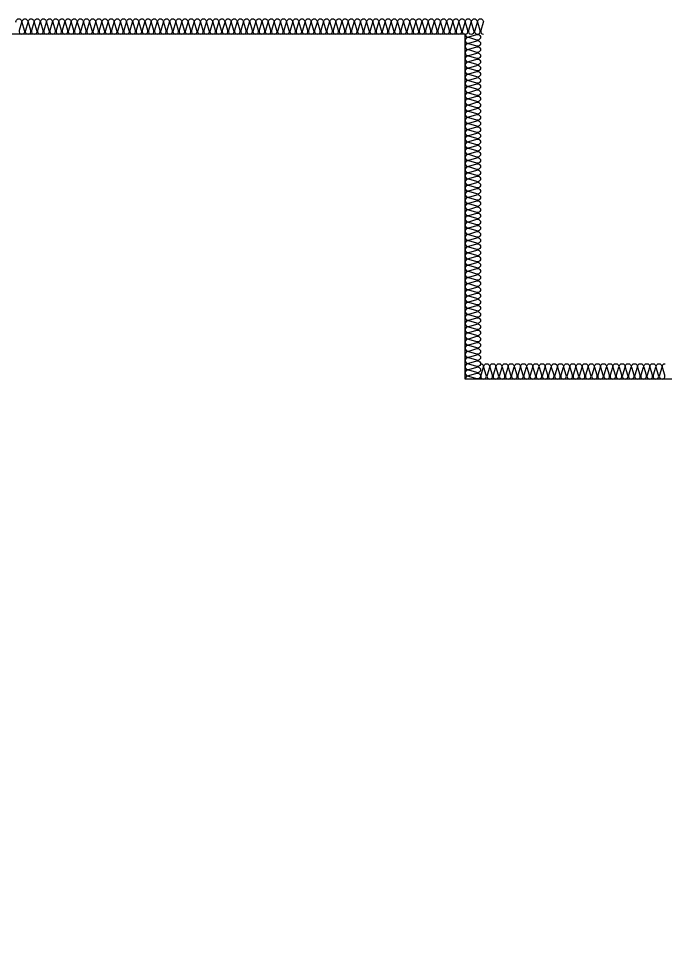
# Model space of a CAD drawing. Header units: millimetres. Extents: x 19868 to 801382, y -4805 to 85279.
# Drawn here: x 136638 to 138738, y 63842 to 66899 of the extents above; entities that cross this region are included whole.
import ezdxf

# ---------------------------------------------------------------- set-up
doc = ezdxf.new("R2010")
doc.units = ezdxf.units.MM
doc.header["$LTSCALE"] = 250
doc.layers.add('ISL', color=251, linetype='Continuous')

msp = doc.modelspace()

# ---------------------------------------------------------------- linework, layer by layer
at = {"layer": 'ISL'}
for points in [[(136629.4, 66886.8, -1.372593), (136647, 66886.8), (136639.4, 66861.1, 0.509267), (136648.2, 66848.9, 0.509267), (136657, 66861.1), (136649.4, 66886.8, -1.372593), (136667, 66886.8), (136659.4, 66861.1, 0.509267), (136668.2, 66848.9, 0.509267), (136677, 66861.1), (136669.4, 66886.8, -1.372593), (136687, 66886.8), (136679.4, 66861.1, 0.509267), (136688.2, 66848.9, 0.509267), (136697, 66861.1), (136689.4, 66886.8, -1.372593), (136707, 66886.8), (136699.4, 66861.1, 0.509267), (136708.2, 66848.9, 0.509267), (136717, 66861.1), (136709.4, 66886.8, -1.372593), (136727, 66886.8), (136719.4, 66861.1, 0.509267), (136728.2, 66848.9, 0.509267), (136737, 66861.1), (136729.4, 66886.8, -1.372593), (136747, 66886.8), (136739.4, 66861.1, 0.509267), (136748.2, 66848.9, 0.509267), (136757, 66861.1), (136749.4, 66886.8, -1.372593), (136767, 66886.8), (136759.4, 66861.1, 0.509267), (136768.2, 66848.9, 0.509267), (136777, 66861.1), (136769.4, 66886.8, -1.372593), (136787, 66886.8), (136779.4, 66861.1, 0.509267), (136788.2, 66848.9, 0.509267), (136797, 66861.1), (136789.4, 66886.8, -1.372593), (136807, 66886.8), (136799.4, 66861.1, 0.509267), (136808.2, 66848.9, 0.509267), (136817, 66861.1), (136809.4, 66886.8, -1.372593), (136827, 66886.8), (136819.4, 66861.1, 0.509267), (136828.2, 66848.9, 0.509267), (136837, 66861.1), (136829.4, 66886.8, -1.372593), (136847, 66886.8), (136839.4, 66861.1, 0.509267), (136848.2, 66848.9, 0.509267), (136857, 66861.1), (136849.4, 66886.8, -1.372593), (136867, 66886.8), (136859.4, 66861.1, 0.509267), (136868.2, 66848.9, 0.509267), (136877, 66861.1), (136869.4, 66886.8, -1.372593), (136887, 66886.8), (136879.4, 66861.1, 0.509267), (136888.2, 66848.9, 0.509267), (136897, 66861.1), (136889.4, 66886.8, -1.372593), (136907, 66886.8), (136899.4, 66861.1, 0.509267), (136908.2, 66848.9, 0.509267), (136917, 66861.1), (136909.4, 66886.8, -1.372593), (136927, 66886.8), (136919.4, 66861.1, 0.509267), (136928.2, 66848.9, 0.509267), (136937, 66861.1), (136929.4, 66886.8, -1.372593), (136947, 66886.8), (136939.4, 66861.1, 0.509267), (136948.2, 66848.9, 0.509267), (136957, 66861.1), (136949.4, 66886.8, -1.372593), (136967, 66886.8), (136959.4, 66861.1, 0.509267), (136968.2, 66848.9, 0.509267), (136977, 66861.1), (136969.4, 66886.8, -1.372593), (136987, 66886.8), (136979.4, 66861.1, 0.509267), (136988.2, 66848.9, 0.509267), (136997, 66861.1), (136989.4, 66886.8, -1.372593), (137007, 66886.8), (136999.4, 66861.1, 0.509267), (137008.2, 66848.9, 0.509267), (137017, 66861.1), (137009.4, 66886.8, -1.372593), (137027, 66886.8), (137019.4, 66861.1, 0.509267), (137028.2, 66848.9, 0.509267), (137037, 66861.1), (137029.4, 66886.8, -1.372593), (137047, 66886.8), (137039.4, 66861.1, 0.509267), (137048.2, 66848.9, 0.509267), (137057, 66861.1), (137049.4, 66886.8, -1.372593), (137067, 66886.8), (137059.4, 66861.1, 0.509267), (137068.2, 66848.9, 0.509267), (137077, 66861.1), (137069.4, 66886.8, -1.372593), (137087, 66886.8), (137079.4, 66861.1, 0.509267), (137088.2, 66848.9, 0.509267), (137097, 66861.1), (137089.4, 66886.8, -1.372593), (137107, 66886.8), (137099.4, 66861.1, 0.509267), (137108.2, 66848.9, 0.509267), (137117, 66861.1), (137109.4, 66886.8, -1.372593), (137127, 66886.8), (137119.4, 66861.1, 0.509267), (137128.2, 66848.9, 0.509267), (137137, 66861.1), (137129.4, 66886.8, -1.372593), (137147, 66886.8), (137139.4, 66861.1, 0.509267), (137148.2, 66848.9, 0.509267), (137157, 66861.1), (137149.4, 66886.8, -1.372593), (137167, 66886.8), (137159.4, 66861.1, 0.509267), (137168.2, 66848.9, 0.509267), (137177, 66861.1), (137169.4, 66886.8, -1.372593), (137187, 66886.8), (137179.4, 66861.1, 0.509267), (137188.2, 66848.9, 0.509267), (137197, 66861.1), (137189.4, 66886.8, -1.372593), (137207, 66886.8), (137199.4, 66861.1, 0.509267), (137208.2, 66848.9, 0.509267), (137217, 66861.1), (137209.4, 66886.8, -1.372593), (137227, 66886.8), (137219.4, 66861.1, 0.509267), (137228.2, 66848.9, 0.509267), (137237, 66861.1), (137229.4, 66886.8, -1.372593), (137247, 66886.8), (137239.4, 66861.1, 0.509267), (137248.2, 66848.9, 0.509267), (137257, 66861.1), (137249.4, 66886.8, -1.372593), (137267, 66886.8), (137259.4, 66861.1, 0.509267), (137268.2, 66848.9, 0.509267), (137277, 66861.1), (137269.4, 66886.8, -1.372593), (137287, 66886.8), (137279.4, 66861.1, 0.509267), (137288.2, 66848.9, 0.509267), (137297, 66861.1), (137289.4, 66886.8, -1.372593), (137307, 66886.8), (137299.4, 66861.1, 0.509267), (137308.2, 66848.9, 0.509267), (137317, 66861.1), (137309.4, 66886.8, -1.372593), (137327, 66886.8), (137319.4, 66861.1, 0.509267), (137328.2, 66848.9, 0.509267), (137337, 66861.1), (137329.4, 66886.8, -1.372593), (137347, 66886.8), (137339.4, 66861.1, 0.509267), (137348.2, 66848.9, 0.509267), (137357, 66861.1), (137349.4, 66886.8, -1.372593), (137367, 66886.8), (137359.4, 66861.1, 0.509267), (137368.2, 66848.9, 0.509267), (137377, 66861.1), (137369.4, 66886.8, -1.372593), (137387, 66886.8), (137379.4, 66861.1, 0.509267), (137388.2, 66848.9, 0.509267), (137397, 66861.1), (137389.4, 66886.8, -1.372593), (137407, 66886.8), (137399.4, 66861.1, 0.509267), (137408.2, 66848.9, 0.509267), (137417, 66861.1), (137409.4, 66886.8, -1.372593), (137427, 66886.8), (137419.4, 66861.1, 0.509267), (137428.2, 66848.9, 0.509267), (137437, 66861.1), (137429.4, 66886.8, -1.372593), (137447, 66886.8), (137439.4, 66861.1, 0.509267), (137448.2, 66848.9, 0.509267), (137457, 66861.1), (137449.4, 66886.8, -1.372593), (137467, 66886.8), (137459.4, 66861.1, 0.509267), (137468.2, 66848.9, 0.509267), (137477, 66861.1), (137469.4, 66886.8, -1.372593), (137487, 66886.8), (137479.4, 66861.1, 0.509267), (137488.2, 66848.9, 0.509267), (137497, 66861.1), (137489.4, 66886.8, -1.372593), (137507, 66886.8), (137499.4, 66861.1, 0.509267), (137508.2, 66848.9, 0.509267), (137517, 66861.1), (137509.4, 66886.8, -1.372593), (137527, 66886.8), (137519.4, 66861.1, 0.509267), (137528.2, 66848.9, 0.509267), (137537, 66861.1), (137529.4, 66886.8, -1.372593), (137547, 66886.8), (137539.4, 66861.1, 0.509267), (137548.2, 66848.9, 0.509267), (137557, 66861.1), (137549.4, 66886.8, -1.372593), (137567, 66886.8), (137559.4, 66861.1, 0.509267), (137568.2, 66848.9, 0.509267), (137577, 66861.1), (137569.4, 66886.8, -1.372593), (137587, 66886.8), (137579.4, 66861.1, 0.509267), (137588.2, 66848.9, 0.509267), (137597, 66861.1), (137589.4, 66886.8, -1.372593), (137607, 66886.8), (137599.4, 66861.1, 0.509267), (137608.2, 66848.9, 0.509267), (137617, 66861.1), (137609.4, 66886.8, -1.372593), (137627, 66886.8), (137619.4, 66861.1, 0.509267), (137628.2, 66848.9, 0.509267), (137637, 66861.1), (137629.4, 66886.8, -1.372593), (137647, 66886.8), (137639.4, 66861.1, 0.509267), (137648.2, 66848.9, 0.509267), (137657, 66861.1), (137649.4, 66886.8, -1.372593), (137667, 66886.8), (137659.4, 66861.1, 0.509267), (137668.2, 66848.9, 0.509267), (137677, 66861.1), (137669.4, 66886.8, -1.372593), (137687, 66886.8), (137679.4, 66861.1, 0.509267), (137688.2, 66848.9, 0.509267), (137697, 66861.1), (137689.4, 66886.8, -1.372593), (137707, 66886.8), (137699.4, 66861.1, 0.509267), (137708.2, 66848.9, 0.509267), (137717, 66861.1), (137709.4, 66886.8, -1.372593), (137727, 66886.8), (137719.4, 66861.1, 0.509267), (137728.2, 66848.9, 0.509267), (137737, 66861.1), (137729.4, 66886.8, -1.372593), (137747, 66886.8), (137739.4, 66861.1, 0.509267), (137748.2, 66848.9, 0.509267), (137757, 66861.1), (137749.4, 66886.8, -1.372593), (137767, 66886.8), (137759.4, 66861.1, 0.509267), (137768.2, 66848.9, 0.509267), (137777, 66861.1), (137769.4, 66886.8, -1.372593), (137787, 66886.8), (137779.4, 66861.1, 0.509267), (137788.2, 66848.9, 0.509267), (137797, 66861.1), (137789.4, 66886.8, -1.372593), (137807, 66886.8), (137799.4, 66861.1, 0.509267), (137808.2, 66848.9, 0.509267), (137817, 66861.1), (137809.4, 66886.8, -1.372593), (137827, 66886.8), (137819.4, 66861.1, 0.509267), (137828.2, 66848.9, 0.509267), (137837, 66861.1), (137829.4, 66886.8, -1.372593), (137847, 66886.8), (137839.4, 66861.1, 0.509267), (137848.2, 66848.9, 0.509267), (137857, 66861.1), (137849.4, 66886.8, -1.372593), (137867, 66886.8), (137859.4, 66861.1, 0.509267), (137868.2, 66848.9, 0.509267), (137877, 66861.1), (137869.4, 66886.8, -1.372593), (137887, 66886.8), (137879.4, 66861.1, 0.509267), (137888.2, 66848.9, 0.509267), (137897, 66861.1), (137889.4, 66886.8, -1.372593), (137907, 66886.8), (137899.4, 66861.1, 0.509267), (137908.2, 66848.9, 0.509267), (137917, 66861.1), (137909.4, 66886.8, -1.372593), (137927, 66886.8), (137919.4, 66861.1, 0.509267), (137928.2, 66848.9, 0.509267), (137937, 66861.1), (137929.4, 66886.8, -1.372593), (137947, 66886.8), (137939.4, 66861.1, 0.509267), (137948.2, 66848.9, 0.509267), (137957, 66861.1), (137949.4, 66886.8, -1.372593), (137967, 66886.8), (137959.4, 66861.1, 0.509267), (137968.2, 66848.9, 0.509267), (137977, 66861.1), (137969.4, 66886.8, -1.372593), (137987, 66886.8), (137979.4, 66861.1, 0.509267), (137988.2, 66848.9, 0.509267), (137997, 66861.1), (137989.4, 66886.8, -1.372593), (138007, 66886.8), (137999.4, 66861.1, 0.509267), (138008.2, 66848.9, 0.509267), (138017, 66861.1), (138009.4, 66886.8, -1.372593), (138027, 66886.8), (138019.4, 66861.1, 0.509267), (138028.2, 66848.9, 0.509267), (138037, 66861.1), (138029.4, 66886.8, -1.372593), (138047, 66886.8), (138039.4, 66861.1, 0.509267), (138048.2, 66848.9, 0.509267), (138057, 66861.1), (138049.4, 66886.8, -1.372593), (138067, 66886.8), (138059.4, 66861.1, 0.509267), (138068.2, 66848.9, 0.509267), (138077, 66861.1), (138069.4, 66886.8, -1.372593), (138087, 66886.8), (138079.4, 66861.1, 0.509267), (138088.2, 66848.9, 0.509267), (138097, 66861.1), (138089.4, 66886.8, -1.372593), (138107, 66886.8), (138099.4, 66861.1, 0.509267), (138108.2, 66848.9, 0.509267), (138117, 66861.1), (138109.4, 66886.8, -1.372593), (138127, 66886.8), (138119.4, 66861.1, 0.509267), (138128.2, 66848.9, 0.509267), (138137, 66861.1), (138129.4, 66886.8, -1.372593), (138147, 66886.8), (138139.4, 66861.1, 0.509267), (138148.2, 66848.9)], [(138088.2, 66848.9, 0.509267), (138100.3, 66840.1), (138126.1, 66847.8, -1.372593), (138126.1, 66830.1), (138100.3, 66837.8, 0.509267), (138088.2, 66828.9, 0.509267), (138100.3, 66820.1), (138126.1, 66827.8, -1.372593), (138126.1, 66810.1), (138100.3, 66817.8, 0.509267), (138088.2, 66808.9, 0.509267), (138100.3, 66800.1), (138126.1, 66807.8, -1.372593), (138126.1, 66790.1), (138100.3, 66797.8, 0.509267), (138088.2, 66788.9, 0.509267), (138100.3, 66780.1), (138126.1, 66787.8, -1.372593), (138126.1, 66770.1), (138100.3, 66777.8, 0.509267), (138088.2, 66768.9, 0.509267), (138100.3, 66760.1), (138126.1, 66767.8, -1.372593), (138126.1, 66750.1), (138100.3, 66757.8, 0.509267), (138088.2, 66748.9, 0.509267), (138100.3, 66740.1), (138126.1, 66747.8, -1.372593), (138126.1, 66730.1), (138100.3, 66737.8, 0.509267), (138088.2, 66728.9, 0.509267), (138100.3, 66720.1), (138126.1, 66727.8, -1.372593), (138126.1, 66710.1), (138100.3, 66717.8, 0.509267), (138088.2, 66708.9, 0.509267), (138100.3, 66700.1), (138126.1, 66707.8, -1.372593), (138126.1, 66690.1), (138100.3, 66697.8, 0.509267), (138088.2, 66688.9, 0.509267), (138100.3, 66680.1), (138126.1, 66687.8, -1.372593), (138126.1, 66670.1), (138100.3, 66677.8, 0.509267), (138088.2, 66668.9, 0.509267), (138100.3, 66660.1), (138126.1, 66667.8, -1.372593), (138126.1, 66650.1), (138100.3, 66657.8, 0.509267), (138088.2, 66648.9, 0.509267), (138100.3, 66640.1), (138126.1, 66647.8, -1.372593), (138126.1, 66630.1), (138100.3, 66637.8, 0.509267), (138088.2, 66628.9, 0.509267), (138100.3, 66620.1), (138126.1, 66627.8, -1.372593), (138126.1, 66610.1), (138100.3, 66617.8, 0.509267), (138088.2, 66608.9, 0.509267), (138100.3, 66600.1), (138126.1, 66607.8, -1.372593), (138126.1, 66590.1), (138100.3, 66597.8, 0.509267), (138088.2, 66588.9, 0.509267), (138100.3, 66580.1), (138126.1, 66587.8, -1.372593), (138126.1, 66570.1), (138100.3, 66577.8, 0.509267), (138088.2, 66568.9, 0.509267), (138100.3, 66560.1), (138126.1, 66567.8, -1.372593), (138126.1, 66550.1), (138100.3, 66557.8, 0.509267), (138088.2, 66548.9, 0.509267), (138100.3, 66540.1), (138126.1, 66547.8, -1.372593), (138126.1, 66530.1), (138100.3, 66537.8, 0.509267), (138088.2, 66528.9, 0.509267), (138100.3, 66520.1), (138126.1, 66527.8, -1.372593), (138126.1, 66510.1), (138100.3, 66517.8, 0.509267), (138088.2, 66508.9, 0.509267), (138100.3, 66500.1), (138126.1, 66507.8, -1.372593), (138126.1, 66490.1), (138100.3, 66497.8, 0.509267), (138088.2, 66488.9, 0.509267), (138100.3, 66480.1), (138126.1, 66487.8, -1.372593), (138126.1, 66470.1), (138100.3, 66477.8, 0.509267), (138088.2, 66468.9, 0.509267), (138100.3, 66460.1), (138126.1, 66467.8, -1.372593), (138126.1, 66450.1), (138100.3, 66457.8, 0.509267), (138088.2, 66448.9, 0.509267), (138100.3, 66440.1), (138126.1, 66447.8, -1.372593), (138126.1, 66430.1), (138100.3, 66437.8, 0.509267), (138088.2, 66428.9, 0.509267), (138100.3, 66420.1), (138126.1, 66427.8, -1.372593), (138126.1, 66410.1), (138100.3, 66417.8, 0.509267), (138088.2, 66408.9, 0.509267), (138100.3, 66400.1), (138126.1, 66407.8, -1.372593), (138126.1, 66390.1), (138100.3, 66397.8, 0.509267), (138088.2, 66388.9, 0.509267), (138100.3, 66380.1), (138126.1, 66387.8, -1.372593), (138126.1, 66370.1), (138100.3, 66377.8, 0.509267), (138088.2, 66368.9, 0.509267), (138100.3, 66360.1), (138126.1, 66367.8, -1.372593), (138126.1, 66350.1), (138100.3, 66357.8, 0.509267), (138088.2, 66348.9, 0.509267), (138100.3, 66340.1), (138126.1, 66347.8, -1.372593), (138126.1, 66330.1), (138100.3, 66337.8, 0.509267), (138088.2, 66328.9, 0.509267), (138100.3, 66320.1), (138126.1, 66327.8, -1.372593), (138126.1, 66310.1), (138100.3, 66317.8, 0.509267), (138088.2, 66308.9, 0.509267), (138100.3, 66300.1), (138126.1, 66307.8, -1.372593), (138126.1, 66290.1), (138100.3, 66297.8, 0.509267), (138088.2, 66288.9, 0.509267), (138100.3, 66280.1), (138126.1, 66287.8, -1.372593), (138126.1, 66270.1), (138100.3, 66277.8, 0.509267), (138088.2, 66268.9, 0.509267), (138100.3, 66260.1), (138126.1, 66267.8, -1.372593), (138126.1, 66250.1), (138100.3, 66257.8, 0.509267), (138088.2, 66248.9, 0.509267), (138100.3, 66240.1), (138126.1, 66247.8, -1.372593), (138126.1, 66230.1), (138100.3, 66237.8, 0.509267), (138088.2, 66228.9, 0.509267), (138100.3, 66220.1), (138126.1, 66227.8, -1.372593), (138126.1, 66210.1), (138100.3, 66217.8, 0.509267), (138088.2, 66208.9, 0.509267), (138100.3, 66200.1), (138126.1, 66207.8, -1.372593), (138126.1, 66190.1), (138100.3, 66197.8, 0.509267), (138088.2, 66188.9, 0.509267), (138100.3, 66180.1), (138126.1, 66187.8, -1.372593), (138126.1, 66170.1), (138100.3, 66177.8, 0.509267), (138088.2, 66168.9, 0.509267), (138100.3, 66160.1), (138126.1, 66167.8, -1.372593), (138126.1, 66150.1), (138100.3, 66157.8, 0.509267), (138088.2, 66148.9, 0.509267), (138100.3, 66140.1), (138126.1, 66147.8, -1.372593), (138126.1, 66130.1), (138100.3, 66137.8, 0.509267), (138088.2, 66128.9, 0.509267), (138100.3, 66120.1), (138126.1, 66127.8, -1.372593), (138126.1, 66110.1), (138100.3, 66117.8, 0.509267), (138088.2, 66108.9, 0.509267), (138100.3, 66100.1), (138126.1, 66107.8, -1.372593), (138126.1, 66090.1), (138100.3, 66097.8, 0.509267), (138088.2, 66088.9, 0.509267), (138100.3, 66080.1), (138126.1, 66087.8, -1.372593), (138126.1, 66070.1), (138100.3, 66077.8, 0.509267), (138088.2, 66068.9, 0.509267), (138100.3, 66060.1), (138126.1, 66067.8, -1.372593), (138126.1, 66050.1), (138100.3, 66057.8, 0.509267), (138088.2, 66048.9, 0.509267), (138100.3, 66040.1), (138126.1, 66047.8, -1.372593), (138126.1, 66030.1), (138100.3, 66037.8, 0.509267), (138088.2, 66028.9, 0.509267), (138100.3, 66020.1), (138126.1, 66027.8, -1.372593), (138126.1, 66010.1), (138100.3, 66017.8, 0.509267), (138088.2, 66008.9, 0.509267), (138100.3, 66000.1), (138126.1, 66007.8, -1.372593), (138126.1, 65990.1), (138100.3, 65997.8, 0.509267), (138088.2, 65988.9, 0.509267), (138100.3, 65980.1), (138126.1, 65987.8, -1.372593), (138126.1, 65970.1), (138100.3, 65977.8, 0.509267), (138088.2, 65968.9, 0.509267), (138100.3, 65960.1), (138126.1, 65967.8, -1.372593), (138126.1, 65950.1), (138100.3, 65957.8, 0.509267), (138088.2, 65948.9, 0.509267), (138100.3, 65940.1), (138126.1, 65947.8, -1.372593), (138126.1, 65930.1), (138100.3, 65937.8, 0.509267), (138088.2, 65928.9, 0.509267), (138100.3, 65920.1), (138126.1, 65927.8, -1.372593), (138126.1, 65910.1), (138100.3, 65917.8, 0.509267), (138088.2, 65908.9, 0.509267), (138100.3, 65900.1), (138126.1, 65907.8, -1.372593), (138126.1, 65890.1), (138100.3, 65897.8, 0.509267), (138088.2, 65888.9, 0.509267), (138100.3, 65880.1), (138126.1, 65887.8, -1.372593), (138126.1, 65870.1), (138100.3, 65877.8, 0.509267), (138088.2, 65868.9, 0.509267), (138100.3, 65860.1), (138126.1, 65867.8, -1.372593), (138126.1, 65850.1), (138100.3, 65857.8, 0.509267), (138088.2, 65848.9, 0.509267), (138100.3, 65840.1), (138126.1, 65847.8, -1.372593), (138126.1, 65830.1), (138100.3, 65837.8, 0.509267), (138088.2, 65828.9, 0.509267), (138100.3, 65820.1), (138126.1, 65827.8, -1.372593), (138126.1, 65810.1), (138100.3, 65817.8, 0.509267), (138088.2, 65808.9, 0.509267), (138100.3, 65800.1), (138126.1, 65807.8, -1.372593), (138126.1, 65790.1), (138100.3, 65797.8, 0.509267), (138088.2, 65788.9, 0.509267), (138100.3, 65780.1), (138126.1, 65787.8, -1.372593), (138126.1, 65770.1), (138100.3, 65777.8, 0.509267), (138088.2, 65768.9, 0.509267), (138100.3, 65760.1), (138126.1, 65767.8, -1.372593), (138126.1, 65750.1), (138100.3, 65757.8, 0.509267), (138088.2, 65748.9, 0.509267), (138100.3, 65740.1), (138126.1, 65747.8, -1.372593), (138126.1, 65730.1), (138100.3, 65737.8, 0.509267), (138088.2, 65728.9)], [(138138.2, 65778.9, -0.509267), (138147, 65766.8), (138139.4, 65741.1, 1.372593), (138157, 65741.1), (138149.4, 65766.8, -0.509267), (138158.2, 65778.9, -0.509267), (138167, 65766.8), (138159.4, 65741.1, 1.372593), (138177, 65741.1), (138169.4, 65766.8, -0.509267), (138178.2, 65778.9, -0.509267), (138187, 65766.8), (138179.4, 65741.1, 1.372593), (138197, 65741.1), (138189.4, 65766.8, -0.509267), (138198.2, 65778.9, -0.509267), (138207, 65766.8), (138199.4, 65741.1, 1.372593), (138217, 65741.1), (138209.4, 65766.8, -0.509267), (138218.2, 65778.9, -0.509267), (138227, 65766.8), (138219.4, 65741.1, 1.372593), (138237, 65741.1), (138229.4, 65766.8, -0.509267), (138238.2, 65778.9, -0.509267), (138247, 65766.8), (138239.4, 65741.1, 1.372593), (138257, 65741.1), (138249.4, 65766.8, -0.509267), (138258.2, 65778.9, -0.509267), (138267, 65766.8), (138259.4, 65741.1, 1.372593), (138277, 65741.1), (138269.4, 65766.8, -0.509267), (138278.2, 65778.9, -0.509267), (138287, 65766.8), (138279.4, 65741.1, 1.372593), (138297, 65741.1), (138289.4, 65766.8, -0.509267), (138298.2, 65778.9, -0.509267), (138307, 65766.8), (138299.4, 65741.1, 1.372593), (138317, 65741.1), (138309.4, 65766.8, -0.509267), (138318.2, 65778.9, -0.509267), (138327, 65766.8), (138319.4, 65741.1, 1.372593), (138337, 65741.1), (138329.4, 65766.8, -0.509267), (138338.2, 65778.9, -0.509267), (138347, 65766.8), (138339.4, 65741.1, 1.372593), (138357, 65741.1), (138349.4, 65766.8, -0.509267), (138358.2, 65778.9, -0.509267), (138367, 65766.8), (138359.4, 65741.1, 1.372593), (138377, 65741.1), (138369.4, 65766.8, -0.509267), (138378.2, 65778.9, -0.509267), (138387, 65766.8), (138379.4, 65741.1, 1.372593), (138397, 65741.1), (138389.4, 65766.8, -0.509267), (138398.2, 65778.9, -0.509267), (138407, 65766.8), (138399.4, 65741.1, 1.372593), (138417, 65741.1), (138409.4, 65766.8, -0.509267), (138418.2, 65778.9, -0.509267), (138427, 65766.8), (138419.4, 65741.1, 1.372593), (138437, 65741.1), (138429.4, 65766.8, -0.509267), (138438.2, 65778.9, -0.509267), (138447, 65766.8), (138439.4, 65741.1, 1.372593), (138457, 65741.1), (138449.4, 65766.8, -0.509267), (138458.2, 65778.9, -0.509267), (138467, 65766.8), (138459.4, 65741.1, 1.372593), (138477, 65741.1), (138469.4, 65766.8, -0.509267), (138478.2, 65778.9, -0.509267), (138487, 65766.8), (138479.4, 65741.1, 1.372593), (138497, 65741.1), (138489.4, 65766.8, -0.509267), (138498.2, 65778.9, -0.509267), (138507, 65766.8), (138499.4, 65741.1, 1.372593), (138517, 65741.1), (138509.4, 65766.8, -0.509267), (138518.2, 65778.9, -0.509267), (138527, 65766.8), (138519.4, 65741.1, 1.372593), (138537, 65741.1), (138529.4, 65766.8, -0.509267), (138538.2, 65778.9, -0.509267), (138547, 65766.8), (138539.4, 65741.1, 1.372593), (138557, 65741.1), (138549.4, 65766.8, -0.509267), (138558.2, 65778.9, -0.509267), (138567, 65766.8), (138559.4, 65741.1, 1.372593), (138577, 65741.1), (138569.4, 65766.8, -0.509267), (138578.2, 65778.9, -0.509267), (138587, 65766.8), (138579.4, 65741.1, 1.372593), (138597, 65741.1), (138589.4, 65766.8, -0.509267), (138598.2, 65778.9, -0.509267), (138607, 65766.8), (138599.4, 65741.1, 1.372593), (138617, 65741.1), (138609.4, 65766.8, -0.509267), (138618.2, 65778.9, -0.509267), (138627, 65766.8), (138619.4, 65741.1, 1.372593), (138637, 65741.1), (138629.4, 65766.8, -0.509267), (138638.2, 65778.9, -0.509267), (138647, 65766.8), (138639.4, 65741.1, 1.372593), (138657, 65741.1), (138649.4, 65766.8, -0.509267), (138658.2, 65778.9, -0.509267), (138667, 65766.8), (138659.4, 65741.1, 1.372593), (138677, 65741.1), (138669.4, 65766.8, -0.509267), (138678.2, 65778.9, -0.509267), (138687, 65766.8), (138679.4, 65741.1, 1.372593), (138697, 65741.1), (138689.4, 65766.8, -0.509267), (138698.2, 65778.9, -0.509267), (138707, 65766.8), (138699.4, 65741.1, 1.372593), (138717, 65741.1), (138709.4, 65766.8, -0.509267), (138718.2, 65778.9, -0.509267), (138727, 65766.8), (138719.4, 65741.1, 1.372593), (138737, 65741.1), (138729.4, 65766.8, -0.509267), (138738.2, 65778.9, -0.509267)]]:
    msp.add_lwpolyline(points, format="xyb", dxfattribs=at)
msp.add_lwpolyline([(155038.2, 60278.9), (154988.2, 60278.9), (154988.2, 65928.9), (154188.2, 65928.9), (154188.2, 66848.9), (139188.2, 66848.9), (139188.2, 65728.9), (138088.2, 65728.9), (138088.2, 66848.9), (134788.2, 66848.9), (134788.2, 60278.9)], dxfattribs=at)

doc.saveas('drawing.dxf')
